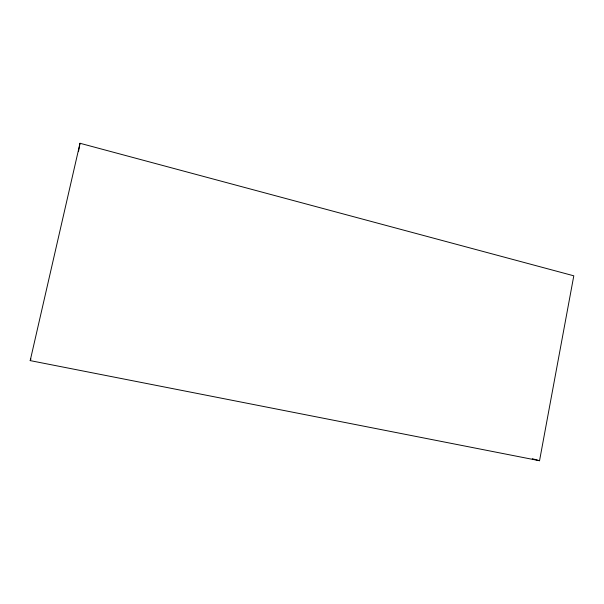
<?xml version="1.0" encoding="UTF-8"?>
<svg xmlns="http://www.w3.org/2000/svg" width="604" height="604" viewBox="0 0 604 604"><rect width="100%" height="100%" fill="white"/><g stroke="black" fill="none" stroke-linecap="round" stroke-linejoin="round"><path stroke-width="0.91" d="M78.482 151.619L80.015 143.276L573.8 275.809L539.538 460.724L30.2 360.611L80.015 143.276M30.2 360.611L30.932 358.987M532.275 458.715L539.538 460.724"/></g></svg>
